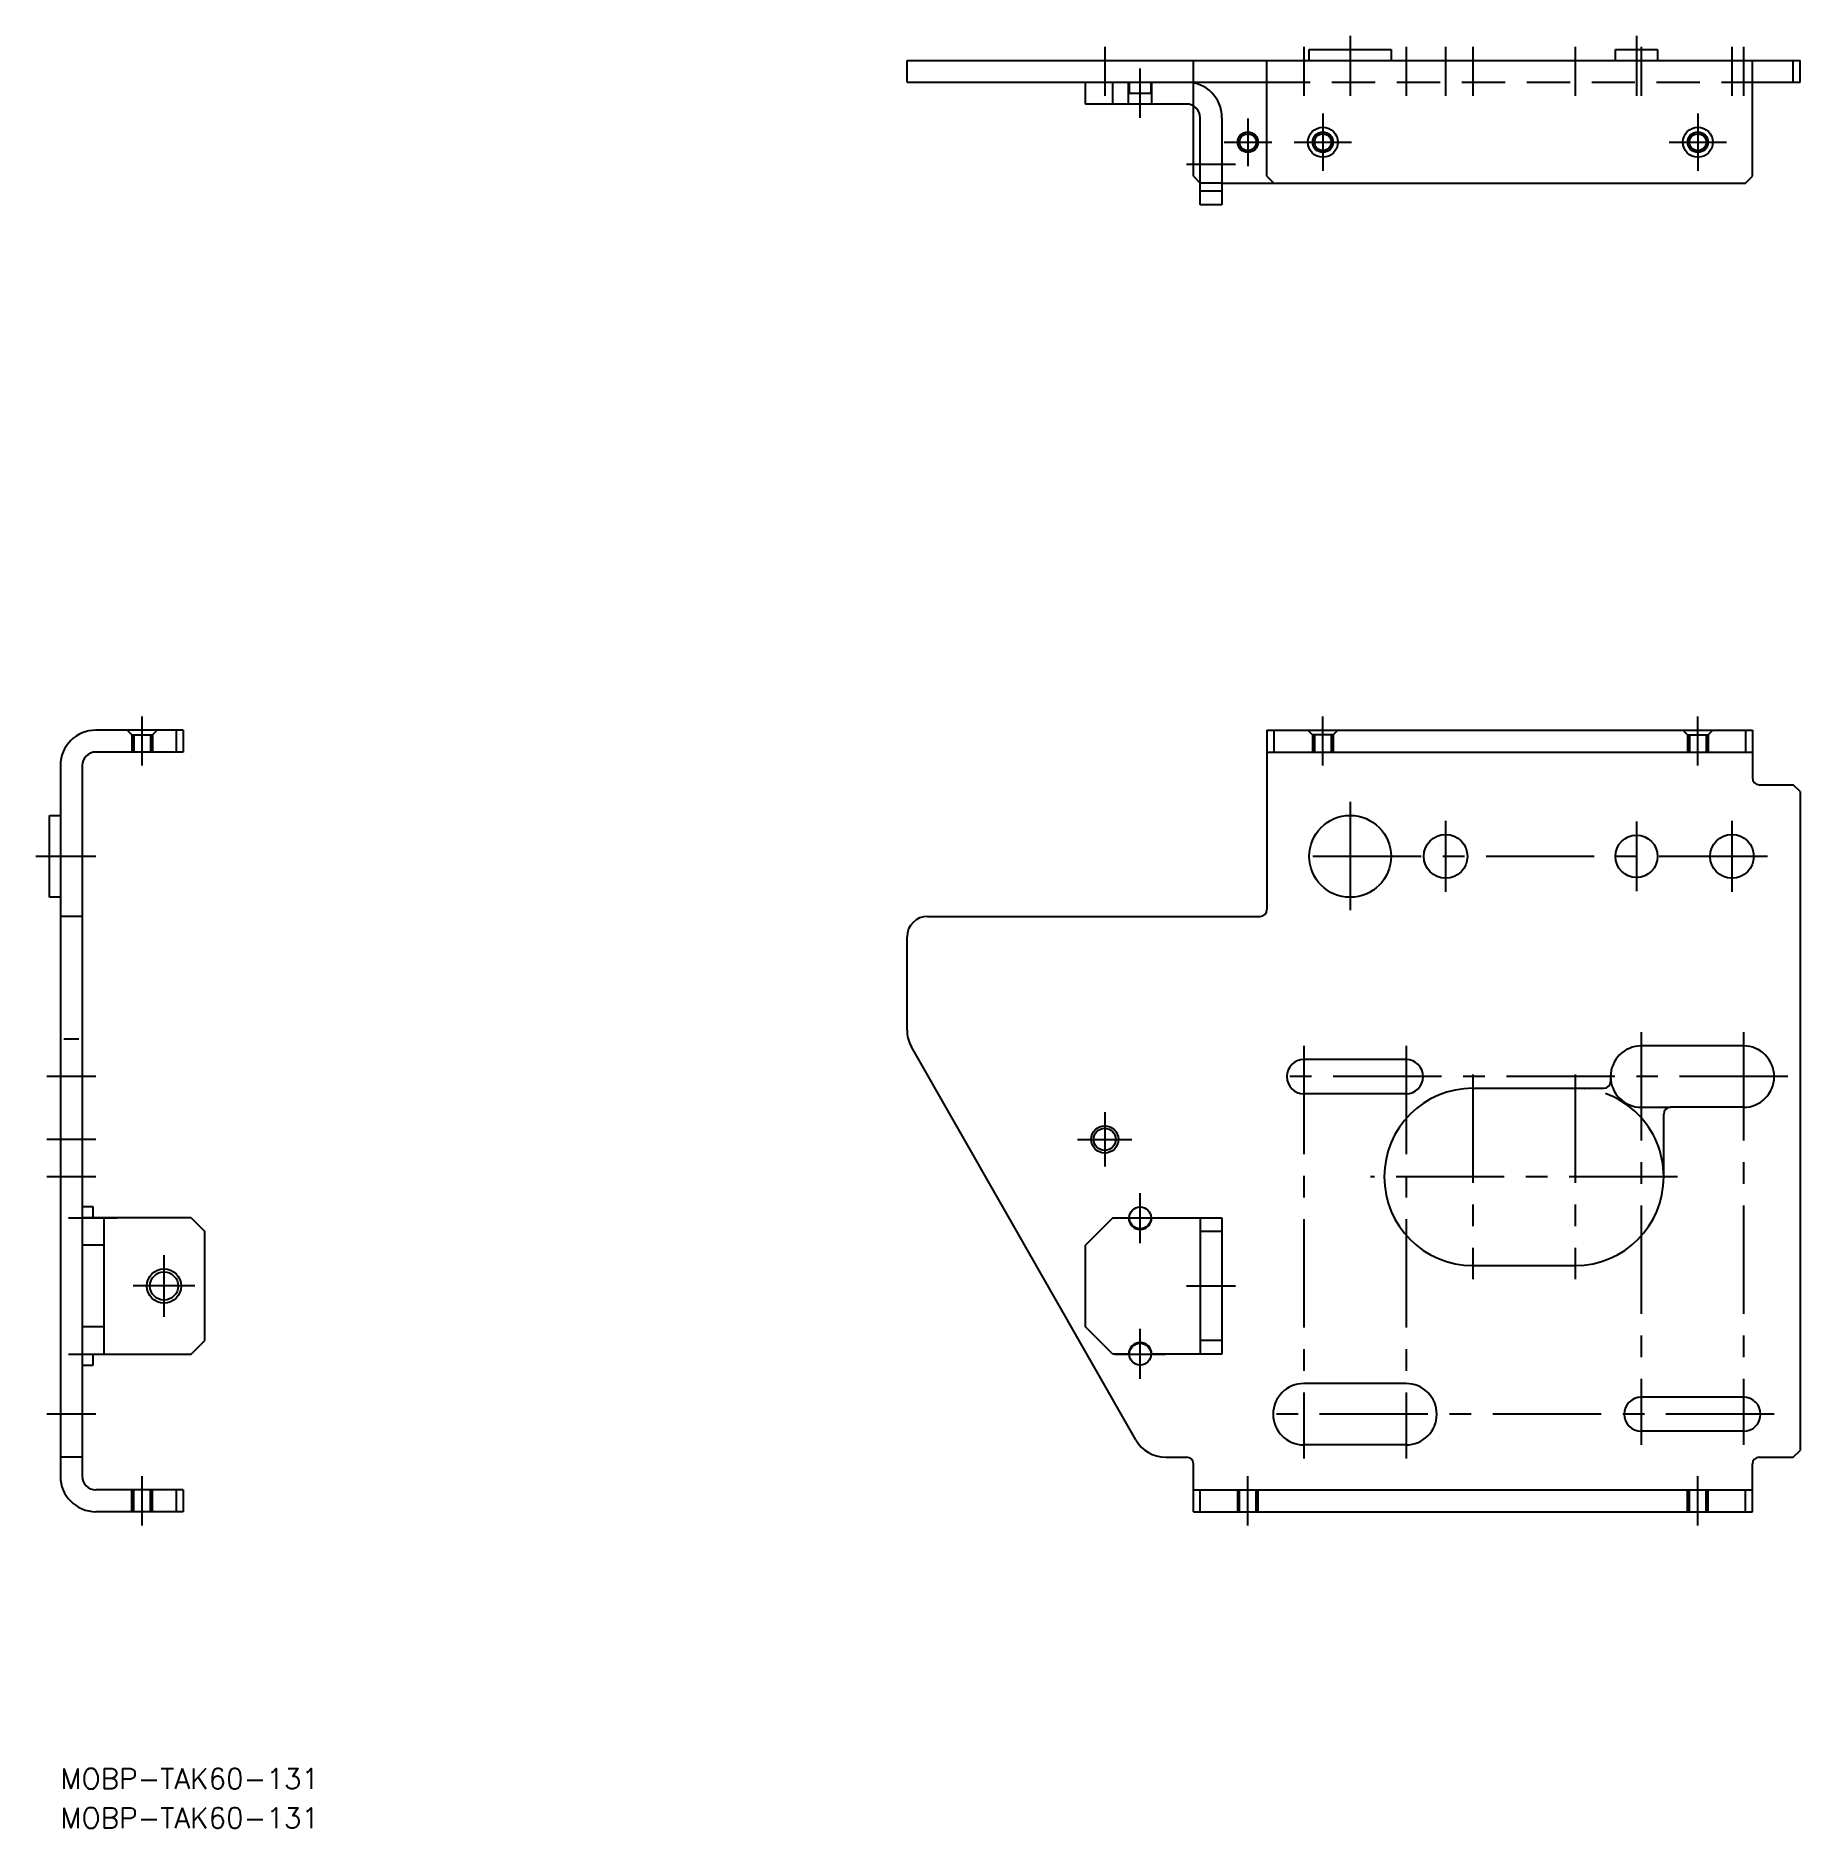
# Model space of a CAD drawing. Extents: x -4 to 255, y -9 to 254.
import ezdxf

# ---------------------------------------------------------------- set-up
doc = ezdxf.new("R2010")
doc.units = 0
doc.header["$LTSCALE"] = 0.5
for name, pattern in [('CENTER', [50.8, 31.75, -6.35, 6.35, -6.35]), ('DASHED', [19.05, 12.7, -6.35]), ('PHANTOM', [63.5, 31.75, -6.35, 6.35, -6.35, 6.35, -6.35])]:
    doc.linetypes.add(name, pattern=pattern)
doc.layers.get('0').update_dxf_attribs({"linetype": 'CONTINUOUS'})
doc.layers.add('CENTER', color=1, linetype='CENTER')
doc.styles.get("Standard").update_dxf_attribs({"font": 'txt.shx', "height": 3, "bigfont": 'bigfont.shx'})

# ---------------------------------------------------------------- blocks, each defined once
blk = doc.blocks.new('*U2')
at = {"color": 7, "linetype": 'CONTINUOUS'}
blk.add_text('MOBP-TAK60-131', height=3, dxfattribs=at).set_placement((0, -3))
blk = doc.blocks.new('*U3')
at = {"color": 7, "linetype": 'CONTINUOUS'}
blk.add_text('MOBP-TAK60-131', height=3, dxfattribs=at).set_placement((0, -8.75))

msp = doc.modelspace()

# ---------------------------------------------------------------- linework, layer by layer
at = {"color": 7, "linetype": 'CONTINUOUS'}
for p, q in [((124.18, 250.47), (255.18, 250.47)), ((124.18, 247.27), (124.18, 250.47)), ((176.98, 233.47), (176.98, 250.47)), ((183.18, 250.47), (183.18, 252.07)), ((183.18, 252.07), (195.18, 252.07)), ((195.18, 252.07), (195.18, 250.47)), ((228.08, 250.47), (228.08, 252.07)), ((228.08, 252.07), (234.28, 252.07)), ((234.28, 252.07), (234.28, 250.47)), ((248.18, 233.47), (248.18, 250.47)), ((254.18, 247.27), (254.18, 250.47)), ((255.18, 247.27), (255.18, 250.47)), ((124.18, 247.27), (176.98, 247.27)), ((150.38, 244.07), (150.38, 247.27)), ((154.38, 244.07), (154.38, 247.27)), ((156.68, 244.07), (156.68, 247.27)), ((156.78, 247.27), (156.78, 245.67)), ((159.98, 245.67), (159.98, 247.27)), ((160.08, 244.07), (160.08, 247.27)), ((166.18, 247.17), (166.18, 247.27)), ((248.18, 247.27), (255.18, 247.27)), ((156.78, 245.67), (159.98, 245.67)), ((165.18, 244.07), (150.38, 244.07)), ((166.18, 233.47), (166.18, 243.8)), ((167.18, 229.27), (167.18, 242.07)), ((170.38, 242.07), (170.38, 229.27)), ((166.18, 233.47), (167.18, 232.47)), ((170.38, 232.47), (247.18, 232.47)), ((176.98, 233.47), (177.98, 232.47)), ((247.18, 232.47), (248.18, 233.47)), ((170.38, 231.27), (167.18, 231.27)), ((170.38, 229.27), (167.18, 229.27)), ((18, 152.25), (5.2, 152.25)), ((17, 152.25), (17, 149.05)), ((18, 152.25), (18, 149.05)), ((176.98, 152.25), (248.18, 152.25)), ((176.98, 152.25), (176.98, 125.95)), ((177.98, 152.25), (177.98, 149.05)), ((247.18, 152.25), (247.18, 149.05)), ((248.18, 152.25), (248.18, 145.25)), ((18, 149.05), (5.2, 149.05)), ((176.98, 149.05), (248.18, 149.05)), ((0, 147.05), (0, 42.85)), ((3.2, 147.05), (3.2, 42.85)), ((249.18, 144.25), (254.18, 144.25)), ((255.18, 143.25), (254.18, 144.25)), ((255.18, 143.25), (255.18, 46.65)), ((-1.6, 127.75), (-1.6, 139.75)), ((-1.6, 139.75), (0, 139.75)), ((0, 127.75), (-1.6, 127.75)), ((3.2, 124.95), (0, 124.95)), ((127.18, 124.95), (175.98, 124.95)), ((124.18, 108.28), (124.18, 121.95)), ((157.74, 48.17), (124.84, 105.8)), ((246.88, 105.95), (231.88, 105.95)), ((197.38, 103.95), (182.38, 103.95)), ((227.38, 101.45), (227.38, 100.75)), ((197.38, 98.95), (182.38, 98.95)), ((207.18, 99.75), (226.38, 99.75)), ((235.18, 86.75), (235.18, 95.95)), ((246.88, 96.95), (236.18, 96.95)), ((4.8, 82.35), (3.2, 82.35)), ((4.8, 80.75), (4.8, 82.35)), ((19.2, 80.75), (3.2, 80.75)), ((6.4, 60.75), (6.4, 80.75)), ((19.2, 80.75), (21.2, 78.75)), ((154.38, 80.75), (150.38, 76.75)), ((154.38, 80.75), (156.68, 80.75)), ((160.08, 80.75), (170.38, 80.75)), ((167.18, 80.75), (167.18, 60.75)), ((170.38, 80.75), (170.38, 60.75)), ((6.4, 76.75), (3.2, 76.75)), ((21.2, 62.75), (21.2, 78.75)), ((150.38, 64.75), (150.38, 76.75)), ((170.38, 78.75), (167.18, 78.75)), ((207.18, 73.75), (222.18, 73.75)), ((6.4, 64.75), (3.2, 64.75)), ((154.38, 60.75), (150.38, 64.75)), ((3.2, 60.75), (19.2, 60.75)), ((4.8, 59.15), (4.8, 60.75)), ((19.2, 60.75), (21.2, 62.75)), ((156.68, 60.75), (154.38, 60.75)), ((170.38, 60.75), (160.08, 60.75)), ((170.38, 62.75), (167.18, 62.75)), ((3.2, 59.15), (4.8, 59.15)), ((197.38, 56.45), (182.38, 56.45)), ((246.88, 54.45), (231.88, 54.45)), ((197.38, 47.45), (182.38, 47.45)), ((246.88, 49.45), (231.88, 49.45)), ((3.2, 45.65), (0, 45.65)), ((162.09, 45.65), (165.18, 45.65)), ((249.18, 45.65), (254.18, 45.65)), ((254.18, 45.65), (255.18, 46.65)), ((166.18, 37.65), (166.18, 44.65)), ((248.18, 37.65), (248.18, 44.65)), ((18, 40.85), (5.2, 40.85)), ((17, 40.85), (17, 37.65)), ((18, 40.85), (18, 37.65)), ((166.18, 40.85), (248.18, 40.85)), ((167.18, 37.65), (167.18, 40.85)), ((247.18, 37.65), (247.18, 40.85)), ((18, 37.65), (5.2, 37.65)), ((166.18, 37.65), (248.18, 37.65))]:
    msp.add_line(p, q, dxfattribs=at)
at = {"color": 3, "linetype": 'DASHED'}
for p, q in [((166.18, 247.27), (166.18, 250.47)), ((166.18, 243.8), (166.18, 247.17)), ((176.98, 247.27), (248.18, 247.27)), ((170.38, 232.47), (167.18, 232.47)), ((9.8, 152.25), (10.5, 151.55)), ((10.5, 151.55), (13.5, 151.55)), ((10.5, 151.55), (10.5, 149.05)), ((10.77, 151.55), (10.77, 149.05)), ((13.23, 151.55), (13.23, 149.05)), ((13.5, 151.55), (14.2, 152.25)), ((13.5, 151.55), (13.5, 149.05)), ((183.68, 151.55), (182.98, 152.25)), ((183.68, 151.55), (183.68, 149.05)), ((186.68, 151.55), (183.68, 151.55)), ((183.95, 151.55), (183.95, 149.05)), ((186.41, 151.55), (186.41, 149.05)), ((187.38, 152.25), (186.68, 151.55)), ((186.68, 151.55), (186.68, 149.05)), ((237.98, 152.25), (238.68, 151.55)), ((238.68, 151.55), (238.68, 149.05)), ((238.68, 151.55), (241.68, 151.55)), ((238.95, 151.55), (238.95, 149.05)), ((241.41, 151.55), (241.41, 149.05)), ((241.68, 151.55), (242.38, 152.25)), ((241.68, 151.55), (241.68, 149.05)), ((10.5, 37.65), (10.5, 40.85)), ((10.77, 37.65), (10.77, 40.85)), ((13.23, 37.65), (13.23, 40.85)), ((13.5, 37.65), (13.5, 40.85)), ((172.68, 37.65), (172.68, 40.85)), ((172.95, 37.65), (172.95, 40.85)), ((175.41, 37.65), (175.41, 40.85)), ((175.68, 37.65), (175.68, 40.85)), ((238.68, 37.65), (238.68, 40.85)), ((238.95, 37.65), (238.95, 40.85)), ((241.41, 37.65), (241.41, 40.85)), ((241.68, 37.65), (241.68, 40.85))]:
    msp.add_line(p, q, dxfattribs=at)
at = {"color": 3, "linetype": 'CONTINUOUS'}
msp.add_line((2.7, 106.95), (0.5, 106.95), dxfattribs=at)
at = {"color": 3, "linetype": 'PHANTOM'}
msp.add_line((231.88, 96.95), (236.18, 96.95), dxfattribs=at)
at = {"color": 3, "linetype": 'CONTINUOUS'}
for centre, radius in [((174.18, 238.47), 1.5), ((185.18, 238.47), 1.5), ((240.18, 238.47), 1.5), ((153.18, 92.25), 2), ((15.2, 70.75), 2.5)]:
    msp.add_circle(centre, radius, dxfattribs=at)
at = {"color": 7, "linetype": 'CONTINUOUS'}
for centre, radius in [((174.18, 238.47), 1.23), ((185.18, 238.47), 2.2), ((185.18, 238.47), 1.23), ((240.18, 238.47), 2.2), ((240.18, 238.47), 1.23), ((189.18, 133.75), 6), ((203.18, 133.75), 3.2), ((231.18, 133.75), 3.1), ((245.18, 133.75), 3.2), ((153.18, 92.25), 1.62), ((158.38, 80.75), 1.6), ((15.2, 70.75), 2.07), ((158.38, 60.75), 1.6)]:
    msp.add_circle(centre, radius, dxfattribs=at)
for centre, radius, start, end in [((165.18, 242.07), 5.2, 0, 90), ((165.18, 242.07), 2, 0, 90), ((5.2, 147.05), 5.2, 90, 180), ((5.2, 147.05), 2, 90, 180), ((249.18, 145.25), 1, 180, 270), ((127.18, 121.95), 3, 90, 180), ((175.98, 125.95), 1, 270, 0), ((129.18, 108.28), 5, 180, 209.7248), ((231.88, 101.45), 4.5, 90, 180), ((246.88, 101.45), 4.5, 270, 90), ((182.38, 101.45), 2.5, 90, 270), ((197.38, 101.45), 2.5, 270, 90), ((226.38, 100.75), 1, 270, 0), ((207.18, 86.75), 13, 90, 270), ((236.18, 95.95), 1, 90, 180), ((222.18, 86.75), 13, 270, 0), ((158.38, 80.75), 1.7, 180, 0), ((158.38, 60.75), 1.7, 0, 180), ((182.38, 51.95), 4.5, 90, 270), ((197.38, 51.95), 4.5, 270, 90), ((231.88, 51.95), 2.5, 90, 270), ((246.88, 51.95), 2.5, 270, 90), ((162.09, 50.65), 5, 209.7248, 270), ((165.18, 44.65), 1, 0, 90), ((249.18, 44.65), 1, 90, 180), ((5.2, 42.85), 5.2, 180, 270), ((5.2, 42.85), 2, 180, 270)]:
    msp.add_arc(centre, radius, start, end, dxfattribs=at)
at = {"color": 3, "linetype": 'PHANTOM'}
for centre, radius, start, end in [((231.88, 101.45), 4.5, 180, 270), ((222.18, 86.75), 13, 0, 90)]:
    msp.add_arc(centre, radius, start, end, dxfattribs=at)
at = {"layer": 'CENTER', "color": 1, "linetype": 'CENTER'}
for p, q in [((153.18, 252.47), (153.18, 245.27)), ((182.38, 252.47), (182.38, 245.27)), ((189.18, 254.07), (189.18, 245.27)), ((197.38, 252.47), (197.38, 245.27)), ((203.18, 252.47), (203.18, 245.27)), ((207.18, 252.47), (207.18, 245.27)), ((222.18, 252.47), (222.18, 245.27)), ((231.18, 254.07), (231.18, 245.27)), ((231.88, 252.47), (231.88, 245.27)), ((245.18, 252.47), (245.18, 245.27)), ((246.88, 252.47), (246.88, 245.27)), ((158.38, 242.07), (158.38, 249.27)), ((174.18, 241.97), (174.18, 234.97)), ((185.18, 242.67), (185.18, 234.27)), ((240.18, 242.67), (240.18, 234.27)), ((170.68, 238.47), (177.68, 238.47)), ((180.98, 238.47), (189.38, 238.47)), ((235.98, 238.47), (244.38, 238.47)), ((165.18, 235.27), (172.38, 235.27)), ((12, 147.05), (12, 154.25)), ((185.18, 147.05), (185.18, 154.25)), ((240.18, 147.05), (240.18, 154.25)), ((189.18, 141.75), (189.18, 125.75)), ((203.18, 138.95), (203.18, 128.55)), ((231.18, 138.85), (231.18, 128.65)), ((245.18, 138.95), (245.18, 128.55)), ((5.2, 133.75), (-3.6, 133.75)), ((250.38, 133.75), (181.18, 133.75)), ((231.88, 107.95), (231.88, 47.45)), ((246.88, 107.95), (246.88, 47.45)), ((182.38, 105.95), (182.38, 45.45)), ((197.38, 105.95), (197.38, 45.45)), ((5.2, 101.45), (-2, 101.45)), ((253.38, 101.45), (177.88, 101.45)), ((207.18, 101.75), (207.18, 71.75)), ((222.18, 101.75), (222.18, 71.75)), ((153.18, 96.25), (153.18, 88.25)), ((5.2, 92.25), (-2, 92.25)), ((149.18, 92.25), (157.18, 92.25)), ((5.2, 86.75), (-2, 86.75)), ((237.18, 86.75), (192.18, 86.75)), ((158.38, 77.05), (158.38, 84.35)), ((1.2, 80.75), (8.4, 80.75)), ((154.68, 80.75), (162.08, 80.75)), ((15.2, 66.25), (15.2, 75.25)), ((19.7, 70.75), (10.7, 70.75)), ((165.18, 70.75), (172.38, 70.75)), ((158.38, 57.15), (158.38, 64.45)), ((1.2, 60.75), (8.4, 60.75)), ((154.68, 60.75), (162.08, 60.75)), ((5.2, 51.95), (-2, 51.95)), ((251.38, 51.95), (175.88, 51.95)), ((12, 35.65), (12, 42.85)), ((174.18, 35.65), (174.18, 42.85)), ((240.18, 35.65), (240.18, 42.85))]:
    msp.add_line(p, q, dxfattribs=at)

# ---------------------------------------------------------------- block references
at = {"color": 7, "linetype": 'CONTINUOUS'}
for name in ['*U2', '*U3']:
    msp.add_blockref(name, (0, 0), dxfattribs=at)

doc.saveas('drawing.dxf')
